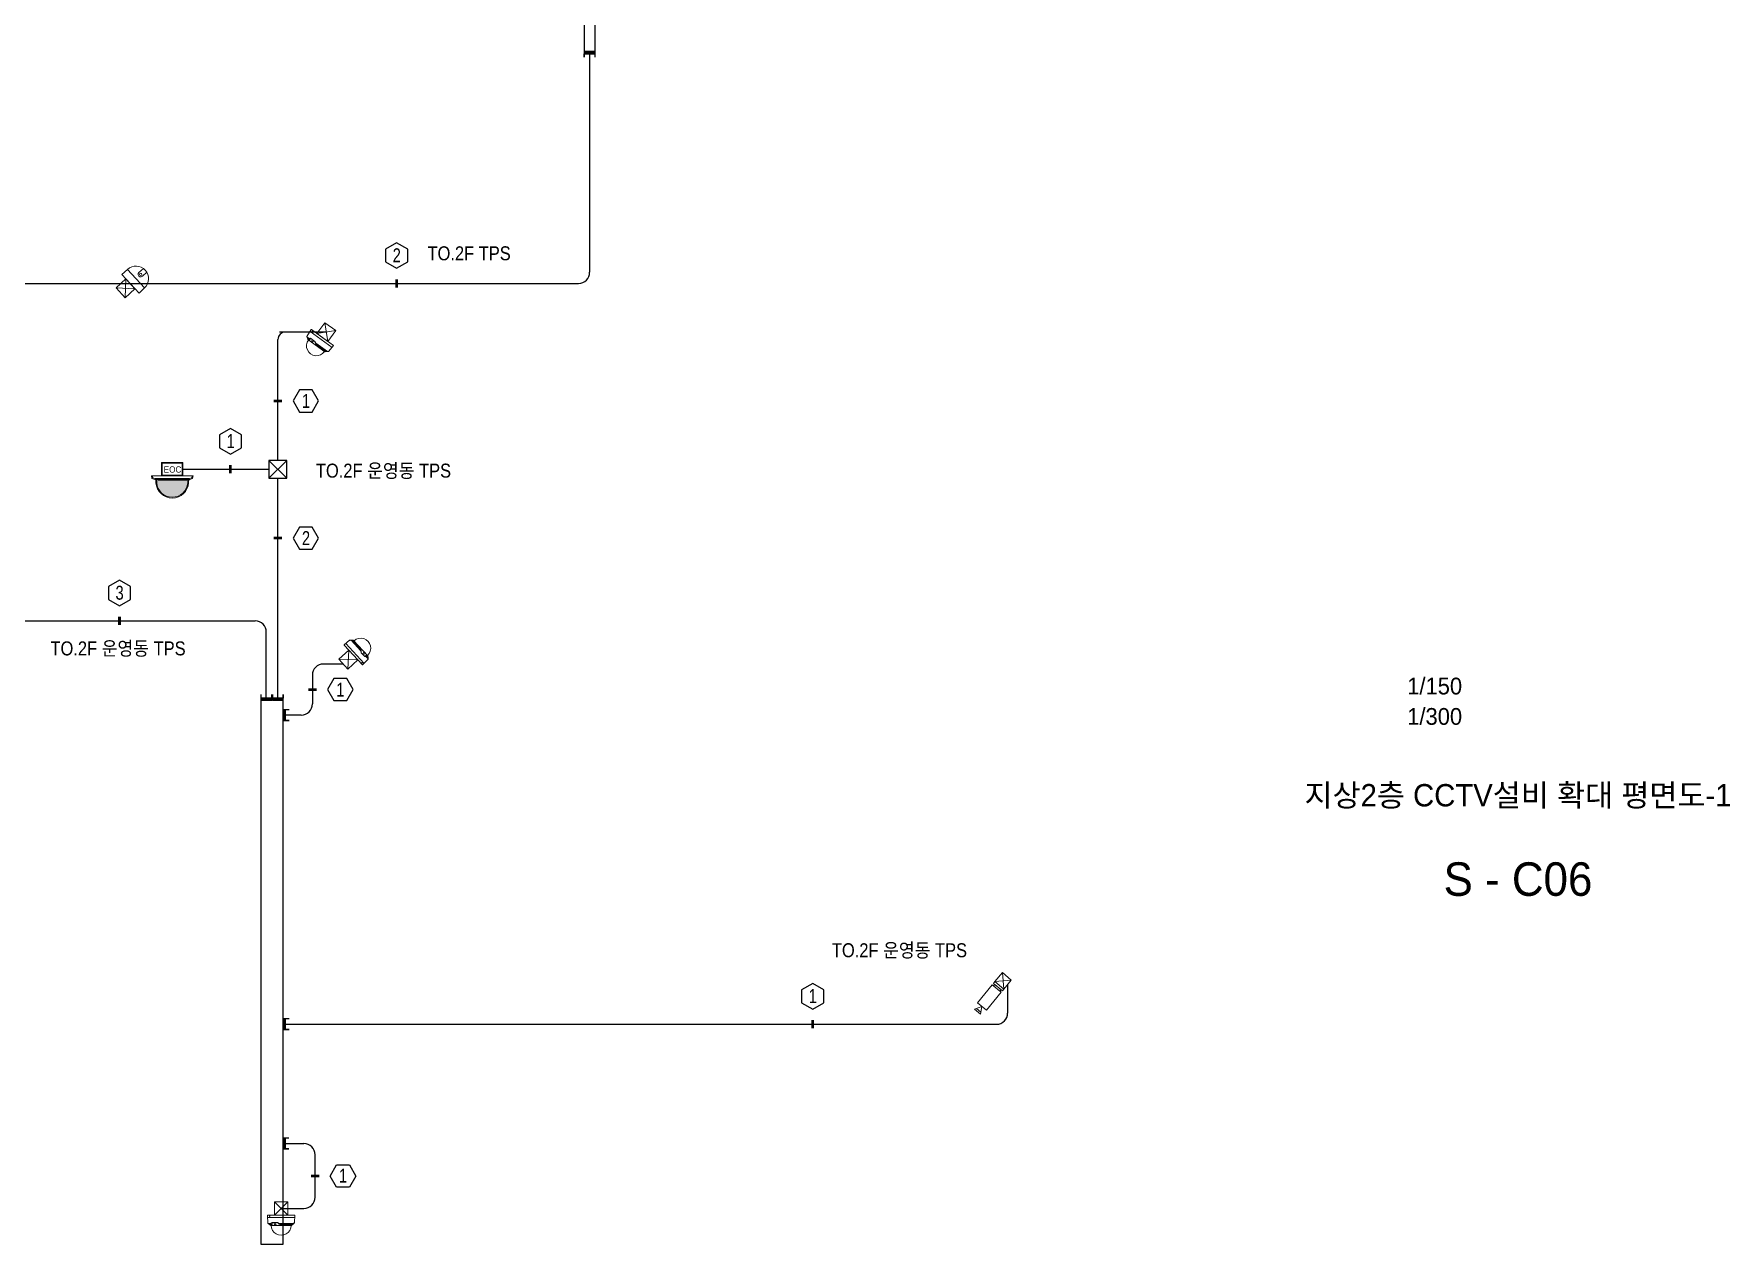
# Model space of a CAD drawing. Header units: millimetres. Extents: x 89860 to 502050, y -351975 to 882300.
# Drawn here: x 329118 to 374614, y -170650 to -138175 of the extents above; entities that cross this region are included whole.
import ezdxf
from ezdxf.enums import TextEntityAlignment as Align

# ---------------------------------------------------------------- set-up
doc = ezdxf.new("R2010")
doc.units = ezdxf.units.MM
doc.header["$LTSCALE"] = 150
doc.set_wipeout_variables(frame=1)
doc.layers.get('0').update_dxf_attribs({"lineweight": 0})
doc.layers.add('-----16 CCTV', color=3, linetype='Continuous', lineweight=0)
for name, color, linetype in [('-----17 CCTV Cable', 4, 'Continuous'), ('-----20 General Symbol', 3, 'Continuous'), ('-----27 Communication Cable Tray', 2, 'Continuous'), ('-----29 Indicator', 1, 'Continuous'), ('-----30 Text', 2, 'Continuous'), ('-----41 Drawing Title', 2, 'Continuous'), ('-----42 Drawing Number', 2, 'Continuous'), ('-----43 Drawing Scale', 3, 'Continuous')]:
    doc.layers.add(name, color=color, linetype=linetype)
doc.styles.add('ELEC', font='')
doc.styles.get('ELEC').set_extended_font_data('Dotum')

# ---------------------------------------------------------------- blocks, each defined once
blk = doc.blocks.new('Dome Camera')
at = {"layer": '-----16 CCTV', "linetype": 'Continuous'}
for p, q in [((-180, 180), (180, -180)), ((180, 180), (-180, -180)), ((339, -180), (-339, -180)), ((-339, -180), (-339, -383)), ((-339, -383), (339, -383)), ((339, -383), (339, -180))]:
    blk.add_line(p, q, dxfattribs=at)
at = {"layer": '-----16 CCTV', "linetype": 'Continuous', "lineweight": 0}
for p, q in [((-339, -180), (339, -180)), ((-339, -383), (-339, -180)), ((339, -180), (339, -383)), ((-68, -553), (-68, -715)), ((68, -553), (68, -715))]:
    blk.add_line(p, q, dxfattribs=at)
at = {"layer": '-----16 CCTV', "linetype": 'Continuous'}
blk.add_lwpolyline([(180, 180), (-180, 180), (-180, -180), (180, -180)], close=True, dxfattribs=at)
blk.add_lwpolyline([(-68, -715), (-68, -553, -1), (68, -553), (68, -715)], format="xyb", dxfattribs=at)
at = {"layer": '-----16 CCTV', "linetype": 'Continuous', "lineweight": 0}
blk.add_circle((0, -553), 33.9, dxfattribs=at)
blk.add_circle((0, -553), 33.9, dxfattribs=at)
blk.add_arc((0, -383), 339, 180, 0, dxfattribs=at)
at = {"layer": '-----16 CCTV', "linetype": 'Continuous'}
blk.add_arc((0, -383), 339, 180, 0, dxfattribs=at)
blk = doc.blocks.new('Bullet Camera')
at = {"layer": '-----16 CCTV'}
blk.add_line((78, 1030), (-78, 1030), dxfattribs=at)
at = {"layer": '-----16 CCTV', "linetype": 'Continuous'}
for p, q in [((156, 156), (-156, -156)), ((156, -156), (-156, 156))]:
    blk.add_line(p, q, dxfattribs=at)
at = {"layer": '-----16 CCTV'}
for points in [[(0, 895), (104, 1075), (-104, 1075)], [(156, 895), (156, 271), (-156, 271), (-156, 895)], [(156, 156), (156, 218), (-156, 218), (-156, 156)], [(156, -156), (156, 156), (-156, 156), (-156, -156)], [(114, 218), (114, 271), (-114, 271), (-114, 218)]]:
    blk.add_lwpolyline(points, close=True, dxfattribs=at)
blk = doc.blocks.new('ELEV Dome Camera')
at = {"layer": '-----16 CCTV'}
h = blk.add_hatch(dxfattribs=at)
h.set_pattern_fill('ANGLE', color=256)
h.set_pattern_definition([(0, (-2230.84, 69.3815), (0, 6.985), [5.08, -1.905]), (90, (-2230.84, 69.3815), (-6.985, 4e-16), [5.08, -1.905])])
h.paths.add_polyline_path([(-416, -541), (-423, -445), (380, -445), (410, -445), (410, -456), (422, -462), (416, -541, -0.933881)])
for p, q in [((-545, -428), (-558, -359)), ((558, -359), (-558, -359)), ((-545, -428), (-469, -450)), ((-525, -410), (-535, -359)), ((-525, -410), (-466, -428)), ((-469, -450), (469, -450)), ((-466, -428), (-412, -428)), ((-466, -428), (-389, -428)), ((380, -445), (-446, -445)), ((-446, -450), (-446, -445)), ((-444, -445), (-437, -543)), ((-423, -443), (-416, -541)), ((-389, -425), (389, -425)), ((-387, -471), (-389, -425)), ((-380, -445), (446, -445)), ((387, -471), (389, -425)), ((454, -428), (389, -428)), ((434, -445), (397, -445)), ((410, -456), (410, -445)), ((466, -428), (412, -428)), ((466, -428), (412, -428)), ((412, -445), (444, -445)), ((412, -445), (444, -445)), ((427, -445), (427, -428)), ((444, -445), (437, -543)), ((446, -450), (446, -445)), ((446, -450), (446, -445)), ((525, -410), (466, -428)), ((545, -428), (469, -450)), ((525, -410), (535, -359)), ((545, -428), (558, -359)), ((-387, -471), (387, -471)), ((422, -462), (410, -456)), ((422, -462), (416, -541))]:
    blk.add_line(p, q, dxfattribs=at)
at = {"layer": '-----16 CCTV', "linetype": 'Continuous'}
blk.add_line((-133, -359), (133, -359), dxfattribs=at)
at = {"layer": '-----16 CCTV'}
for points in [[(-288, 0), (288, 0), (288, -359), (-288, -359)], [(-269, -19), (269, -19), (269, -340), (-269, -340)]]:
    blk.add_lwpolyline(points, close=True, dxfattribs=at)
for radius in [438, 417]:
    blk.add_arc((0, -513), radius, 183.9163, 356.0837, dxfattribs=at)
at = {"layer": '-----16 CCTV', "style": 'ELEC'}
blk.add_text('EOC', height=167.1, dxfattribs=at).set_placement((8, -269), align=Align.CENTER)
blk = doc.blocks.new('cctv')
at = {"color": 3}
for p, q in [((571.4, 115.7), (569.7, 148.2)), ((570.2, 148.7), (678.9, 148.7)), ((570.2, 139.2), (679, 139.2)), ((576.7, 148.7), (577.1, 148.2)), ((577.1, 148.2), (577.1, 145)), ((578.8, 148.2), (578.8, 144.7)), ((579.4, 148.7), (578.9, 148.3)), ((677.9, 119), (679.4, 148.2)), ((571.9, 114.9), (577.5, 111.3)), ((572.4, 115), (583.7, 115)), ((577.5, 111.2), (584.3, 111.2)), ((577.6, 111.2), (579.4, 110.4)), ((579.4, 110.4), (586.2, 110.4)), ((579.5, 110.4), (582, 107.9)), ((582.3, 107.7), (666.6, 107.7)), ((588.2, 118.5), (583.7, 115)), ((583.7, 115), (584.8, 112.9)), ((588.2, 118.5), (588.5, 114)), ((588.2, 118.5), (609.4, 118.5)), ((609.4, 118.5), (616.4, 115)), ((616.4, 115), (673.6, 115)), ((623.7, 111.2), (664.8, 111.2)), ((625.2, 110.4), (662.4, 110.4)), ((677.8, 118.6), (667, 107.9)), ((673.5, 114.3), (667, 107.9)), ((673.6, 115), (667.9, 112)), ((676.2, 118.6), (673.5, 114.4)), ((677.8, 118.6), (674.7, 115.6)), ((676.2, 118.6), (677.4, 118.6))]:
    blk.add_line(p, q, dxfattribs=at)
for centre, radius, start, end in [((570.2, 148.2), 0.5, 90, 183), ((577, 148.2), 0.1, 0, 40.57536), ((577.6, 145), 0.5, 180, 194.56231), ((582.2, 146.2), 5.21, 194.56231, 215.7363), ((578, 143.2), 0.1, 215.7363, 323.51772), ((574.7, 145.6), 4.23, 323.51772, 345.92431), ((578.9, 148.2), 0.1, 131.7099, 180), ((578.3, 144.7), 0.5, 345.92431, 0), ((678.9, 148.2), 0.5, 357, 90), ((572.4, 116), 1, 183, 270), ((572.4, 115.7), 1, 183, 237), ((577.7, 111.7), 0.5, 237, 248.54275), ((582.3, 108.2), 0.5, 225, 270), ((584.3, 111.7), 0.5, 270, 327.71561), ((583.5, 112.2), 1.45, 327.71561, 27.55723), ((624.6, 107.4), 39.7, 179.60346, 0.39654), ((585.5, 113.2), 2.92, 283.53833, 356.27897), ((582.3, 114), 6.28, 351.19021, 0.11217), ((592.8, 96.2), 27.8, 42.42581, 53.34707), ((625.2, 128.1), 17.7, 227.79873, 269.94754), ((625.5, 123.9), 12.8, 224.15015, 261.84985), ((662.4, 120.4), 10, 270, 300.5966), ((664.8, 118.2), 7, 270, 297), ((666.6, 108.2), 0.5, 270, 315), ((673.1, 114.7), 0.5, 315, 327.14354), ((673.6, 115.5), 0.5, 269.97812, 327.14354), ((677.4, 119.1), 0.5, 270.03143, 357), ((677.4, 119), 0.5, 315, 357)]:
    blk.add_arc(centre, radius, start, end, dxfattribs=at)
blk.add_ellipse((600.2, 114.5), major_axis=(-3.19, 3.62), ratio=0.586672, start_param=5.886521, end_param=12.007448, dxfattribs=at)
blk = doc.blocks.new('DomeCamera(운영동)')
at = {"layer": '-----16 CCTV', "linetype": 'Continuous'}
for p, q in [((-180, 180), (180, -180)), ((180, 180), (-180, -180)), ((-180, 180), (180, -180)), ((180, 180), (-180, -180))]:
    blk.add_line(p, q, dxfattribs=at)
blk.add_lwpolyline([(180, 180), (-180, 180), (-180, -180), (180, -180)], close=True, dxfattribs=at)
blk.add_lwpolyline([(180, 180), (-180, 180), (-180, -180), (180, -180)], close=True, dxfattribs=at)
at = {"layer": '-----16 CCTV', "xscale": 6.692737491887292, "yscale": 6.692737491887292, "zscale": 6.692737491887292}
blk.add_blockref('cctv', (-4180, -1175), dxfattribs=at)
blk = doc.blocks.new('O08')
blk.add_hatch(color=256).paths.add_polyline_path([(120, 51), (-120, 51), (-120, 0), (120, 0)])
blk.add_lwpolyline([(120, 127.5), (120, 0), (-120, 0), (-120, 127.5), (-120, 51), (120, 51)])
blk = doc.blocks.new('BOX(CCTV)')
blk.add_wipeout([(-200, 200), (-200, -200), (200, -200), (200, 200)])
at = {"layer": '-----20 General Symbol'}
for p, q in [((200, 200), (-200, -200)), ((-200, 200), (200, -200))]:
    blk.add_line(p, q, dxfattribs=at)
blk.add_lwpolyline([(-200, 200), (200, 200), (200, -200), (-200, -200)], close=True, dxfattribs=at)

msp = doc.modelspace()

# ---------------------------------------------------------------- linework, layer by layer
at = {"layer": '-----17 CCTV Cable'}
for p, q in [((344024, -138647, 0), (344024, -144570)), ((309630, -144870), (331452, -144870)), ((331452, -144870), (343724, -144870)), ((335663, -150158), (335663, -146376, 0)), ((336961, -146176, 0), (335707, -146176, 0)), ((333116, -149858), (335663, -149858)), ((335663, -151100), (335663, -150158)), ((335663, -156058), (335663, -151100)), ((327316, -153926), (335051, -153926)), ((335351, -156058), (335351, -154226)), ((337416, -155085), (336886, -155085)), ((336586, -155385), (336586, -156155)), ((336286, -156455), (335807, -156455)), ((355235, -163684), (355235, -164450)), ((335807, -164750), (354935, -164750)), ((335802, -167952, 0), (336359, -167952, 0)), ((336657, -169394), (336658, -168252)), ((335750, -169693), (336356, -169694))]:
    msp.add_line(p, q, dxfattribs=at)
for centre, radius, start, end in [((343724, -144570, 0), 300, 270, 0), ((335863, -146376, 0), 200, 90, 180), ((335051, -154226, 0), 300, 0, 90), ((336886, -155385), 300, 90, 180), ((336286, -156155, 0), 300, 270, 0), ((354935, -164450, 0), 300, 270, 0), ((336358, -168252, 0), 300, 359.919, 89.919), ((336357, -169394), 300, 269.919, 359.919)]:
    msp.add_arc(centre, radius, start, end, dxfattribs=at)
at = {"layer": '-----27 Communication Cable Tray', "elevation": 0}
for points in [[(344174, -138647), (344174, -126579), (343874, -126579), (343874, -138647)], [(335807, -170650), (335807, -156058), (335207, -156058), (335207, -170650)]]:
    msp.add_lwpolyline(points, close=True, dxfattribs=at)
at = {"layer": '-----29 Indicator'}
for points in [[(338549, -143949), (338549, -144293), (338846, -144465), (339144, -144293), (339144, -143949), (338846, -143778), (338549, -143949)], [(337507, -155473), (337164, -155473), (336992, -155770), (337164, -156067), (337507, -156067), (337679, -155770), (337507, -155473)], [(349709, -163829), (349709, -164172), (350006, -164344), (350304, -164172), (350304, -163829), (350006, -163657), (349709, -163829)]]:
    msp.add_lwpolyline(points, close=True, dxfattribs=at)
for points in [[(338846, -144981, 74.1, 74.1, 0), (338846, -144759, 0, 0, 0), (338846, -144465, 0, 0, 0)], [(336475, -155770, 74.1, 74.1, 0), (336698, -155770, 0, 0, 0), (336992, -155770, 0, 0, 0)], [(350006, -164861, 74.1, 74.1, 0), (350006, -164638, 0, 0, 0), (350006, -164344, 0, 0, 0)]]:
    msp.add_lwpolyline(points, format="xyseb", dxfattribs=at)
at = {"layer": '-----29 Indicator', "elevation": 0}
for points in [[(336584, -147728), (336240, -147728), (336068, -148025), (336240, -148322), (336584, -148322), (336755, -148025), (336584, -147728)], [(334092, -148937), (334092, -149281), (334389, -149452), (334687, -149281), (334687, -148937), (334389, -148766), (334092, -148937)], [(336584, -151408), (336240, -151408), (336068, -151705), (336240, -152002), (336584, -152002), (336755, -151705), (336584, -151408)], [(331114, -153005), (331114, -153348), (331412, -153520), (331709, -153348), (331709, -153005), (331412, -152833), (331114, -153005)], [(337578, -169122), (337234, -169121), (337063, -168824), (337235, -168526), (337579, -168527), (337750, -168825), (337578, -169122)]]:
    msp.add_lwpolyline(points, close=True, dxfattribs=at)
for points in [[(335552, -148025, 74.1, 74.1, 0), (335774, -148025, 0, 0, 0), (336068, -148025, 0, 0, 0)], [(334389, -149969, 74.1, 74.1, 0), (334389, -149747, 0, 0, 0), (334389, -149452, 0, 0, 0)], [(335552, -151705, 74.1, 74.1, 0), (335774, -151705, 0, 0, 0), (336068, -151705, 0, 0, 0)], [(331412, -154037, 74.1, 74.1, 0), (331412, -153814, 0, 0, 0), (331412, -153520, 0, 0, 0)], [(336546, -168823, 74.1, 74.1, 0), (336769, -168823, 0, 0, 0), (337063, -168824, 0, 0, 0)]]:
    msp.add_lwpolyline(points, format="xyseb", dxfattribs=at)

# ---------------------------------------------------------------- block references
at = {"layer": '-----16 CCTV', "xscale": -1, "rotation": 132.7523544652637}
msp.add_blockref('Dome Camera', (331574, -145002), dxfattribs=at)
at = {"layer": '-----16 CCTV', "color": 3}
for p, rotation in [((336961, -146176, 0), 324.1542098063321), ((337549, -154963), 132.512452203375), ((335750, -169693), 359.9595080638851)]:
    msp.add_blockref('DomeCamera(운영동)', p, dxfattribs=dict(at, rotation=rotation))
at = {"layer": '-----16 CCTV', "color": 6, "lineweight": -3}
msp.add_blockref('ELEV Dome Camera', (332828, -149678), dxfattribs=at)
at = {"layer": '-----16 CCTV', "color": 3, "xscale": -1, "rotation": 140.3816261600193}
msp.add_blockref('Bullet Camera', (355115, -163585), dxfattribs=at)
at = {"layer": '-----17 CCTV Cable', "xscale": -1.199999999953434, "yscale": 1.199999999953434, "zscale": 1.199999999953434}
for p, rotation in [((344024, -138647, 0), 180), ((335807, -156455), 270), ((335807, -164750), 270), ((335802, -167951, 0), 270)]:
    msp.add_blockref('O08', p, dxfattribs=dict(at, rotation=rotation))
for p in [(335351, -156058), (335663, -156058)]:
    msp.add_blockref('O08', p, dxfattribs=at)

# ---------------------------------------------------------------- texts
at = {"layer": '-----30 Text', "transparency": 33554687, "style": 'ELEC', "width": 0.8}
for s, p in [('2', (338850, -144115)), ('1', (336416, -148025, 0)), ('1', (334393, -149103)), ('2', (336416, -151705, 0)), ('3', (331416, -153171, 0)), ('1', (337339, -155770)), ('1', (350010, -163995))]:
    msp.add_text(s, height=375, dxfattribs=at).set_placement(p, align=Align.MIDDLE_CENTER)
at = {"layer": '-----30 Text', "style": 'ELEC', "width": 0.9}
for s, p in [('TO.2F TPS', (340791, -144062)), ('TO.2F 운영동 TPS', (338494, -149890)), ('TO.2F 운영동 TPS', (331374, -154660)), ('TO.2F 운영동 TPS', (352334, -162760))]:
    msp.add_text(s, height=375, dxfattribs=at).set_placement(p, align=Align.MIDDLE)
at = {"layer": '-----30 Text', "transparency": 33554687, "style": 'ELEC', "width": 0.8}
msp.add_text('1', height=375, rotation=359.919, dxfattribs=at).set_placement((337411, -168813, 0), align=Align.MIDDLE_CENTER)
at = {"layer": '-----41 Drawing Title', "style": 'ELEC'}
msp.add_text('지상2층 CCTV설비 확대 평면도-1', height=600, dxfattribs=at).set_placement((368925, -158605), align=Align.MIDDLE_CENTER)
at = {"layer": '-----42 Drawing Number', "style": 'ELEC'}
msp.add_text('S - C06', height=900, dxfattribs=at).set_placement((368925, -160855), align=Align.MIDDLE_CENTER)
at = {"layer": '-----43 Drawing Scale', "style": 'ELEC'}
for s, p in [('1/150', (366690, -155675)), ('1/300', (366690, -156490))]:
    msp.add_text(s, height=450, dxfattribs=at).set_placement(p, align=Align.MIDDLE_CENTER)

# ---------------------------------------------------------------- next in the draw order: block references
at = {"layer": '-----20 General Symbol', "lineweight": 0, "extrusion": (0, 0, -1), "xscale": 1.2, "yscale": 1.2, "zscale": -1.2}
msp.add_blockref('BOX(CCTV)', (-335663, -149858), dxfattribs=at)

doc.saveas('drawing.dxf')
